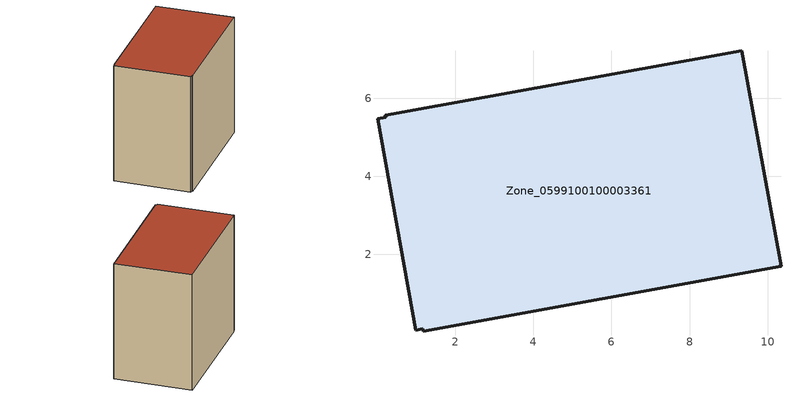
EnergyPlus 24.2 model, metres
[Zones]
Zone_0599100100003361
 floor ground (C_G): 1.17,0.1 0.99,0.07 0.01,5.48 0.22,5.51 0.21,5.56 9.33,7.22 10.34,1.7 1.18,0.03 z0
 wall outside (C_F): 9.33,7.22 0.21,5.56 0.22,5.51 0.01,5.48 0.99,0.07 1.17,0.1 1.18,0.03 10.34,1.7 9.33,7.22 z0:8.76
 roof outside (C_R): 0.99,0.07 1.17,0.1 1.18,0.03 10.34,1.7 9.33,7.22 0.21,5.56 0.22,5.51 0.01,5.48 z8.76
[BUILDING]
Pand.0599100100003361: North Axis=0; Terrain=City; Loads Convergence Tolerance Value=0.04; Temperature Convergence Tolerance Value=0.4; Solar Distribution=FullExterior; Maximum Number of Warmup Days=25; Minimum Number of Warmup Days=1
[Site:Location]
Rotterdam.The.Hague.AP_ZH_NLD Design_Conditions: Latitude=51.96; Longitude=4.45; Time Zone=1; Elevation=-4.5
[SITE:GROUNDTEMPERATURE:BUILDINGSURFACE]
18, 18, 18, 18, 18, 18, 18, 18, 18, 18, 18, 18
[MATERIAL] Thermal Absorptance=0.9; Solar Absorptance=0.7; Visible Absorptance=0.7
Name | Roughness | Thickness | Conductivity | Density | Specific Heat
G.TC.2006-2014 | MediumSmooth | 0.15 | 0.06 | 540 | 1210
F.TC.2006-2014 | Rough | 0.3 | 0.12 | 1920 | 840
R.TC.2006-2014 | MediumRough | 0.2 | 0.08 | 1500 | 1000
[CONSTRUCTION]
C_G: G.TC.2006-2014
C_F: F.TC.2006-2014
C_R: R.TC.2006-2014
[ZONE]
Zone_0599100100003361: Type=1; Multiplier=1; Ceiling Height=Autocalculate; Volume=Autocalculate; Floor Area=autocalculate; Part of Total Floor Area=Yes
[ZONEINFILTRATION:DESIGNFLOWRATE]
Infil_Zone_0599100100003361: Zone or ZoneList or Space or SpaceList=Zone_0599100100003361; Schedule=AlwaysOn; Design Flow Rate Calculation Method=Flow/Area; Flow Rate per Floor Area=0.0015; Constant Term Coefficient=1; Temperature Term Coefficient=0; Velocity Term Coefficient=0; Velocity Squared Term Coefficient=0
[HVACTEMPLATE:ZONE:IDEALLOADSAIRSYSTEM]
Zone_0599100100003361: Maximum Heating Supply Air Temperature=50; Minimum Cooling Supply Air Temperature=13; Maximum Heating Supply Air Humidity Ratio=0.0156; Minimum Cooling Supply Air Humidity Ratio=0.0077; Heating Limit=NoLimit; Cooling Limit=NoLimit; Dehumidification Control Type=ConstantSensibleHeatRatio; Cooling Sensible Heat Ratio=0.7; Dehumidification Setpoint=60; Humidification Control Type=None; Humidification Setpoint=30; Outdoor Air Method=None; Outdoor Air Flow Rate per Person=0.00944; Outdoor Air Flow Rate per Zone Floor Area=0; Outdoor Air Flow Rate per Zone=0; Demand Controlled Ventilation Type=None; Outdoor Air Economizer Type=NoEconomizer; Heat Recovery Type=None; Sensible Heat Recovery Effectiveness=0.7; Latent Heat Recovery Effectiveness=0.65
[ZONECONTROL:THERMOSTAT]
ThermostatControl_Zone_0599100100003361: Zone or ZoneList=Zone_0599100100003361; Control Type Schedule=DualSetpointControlType; Control 1=Thermostat_Zone_0599100100003361; Temperature Difference Between Cutout And Setpoint=0
[THERMOSTATSETPOINT:DUALSETPOINT]
Thermostat_Zone_0599100100003361: Heating Setpoint Temperature Schedule=HeatingSetpoint_Zone_0599100100003361; Cooling Setpoint Temperature Schedule=CoolingSetpoint_Zone_0599100100003361
[SCHEDULE:COMPACT]
HeatingSetpoint_Zone_0599100100003361: Through: 12/31, For: AllDays, Until: 24:00, 21
CoolingSetpoint_Zone_0599100100003361: Through: 12/31, For: AllDays, Until: 24:00, 24
DualSetpointControlType: Through: 12/31, For: AllDays, Until: 24:00, 4
AlwaysOn: Through: 12/31, For: AllDays, Until: 24:00, 1
